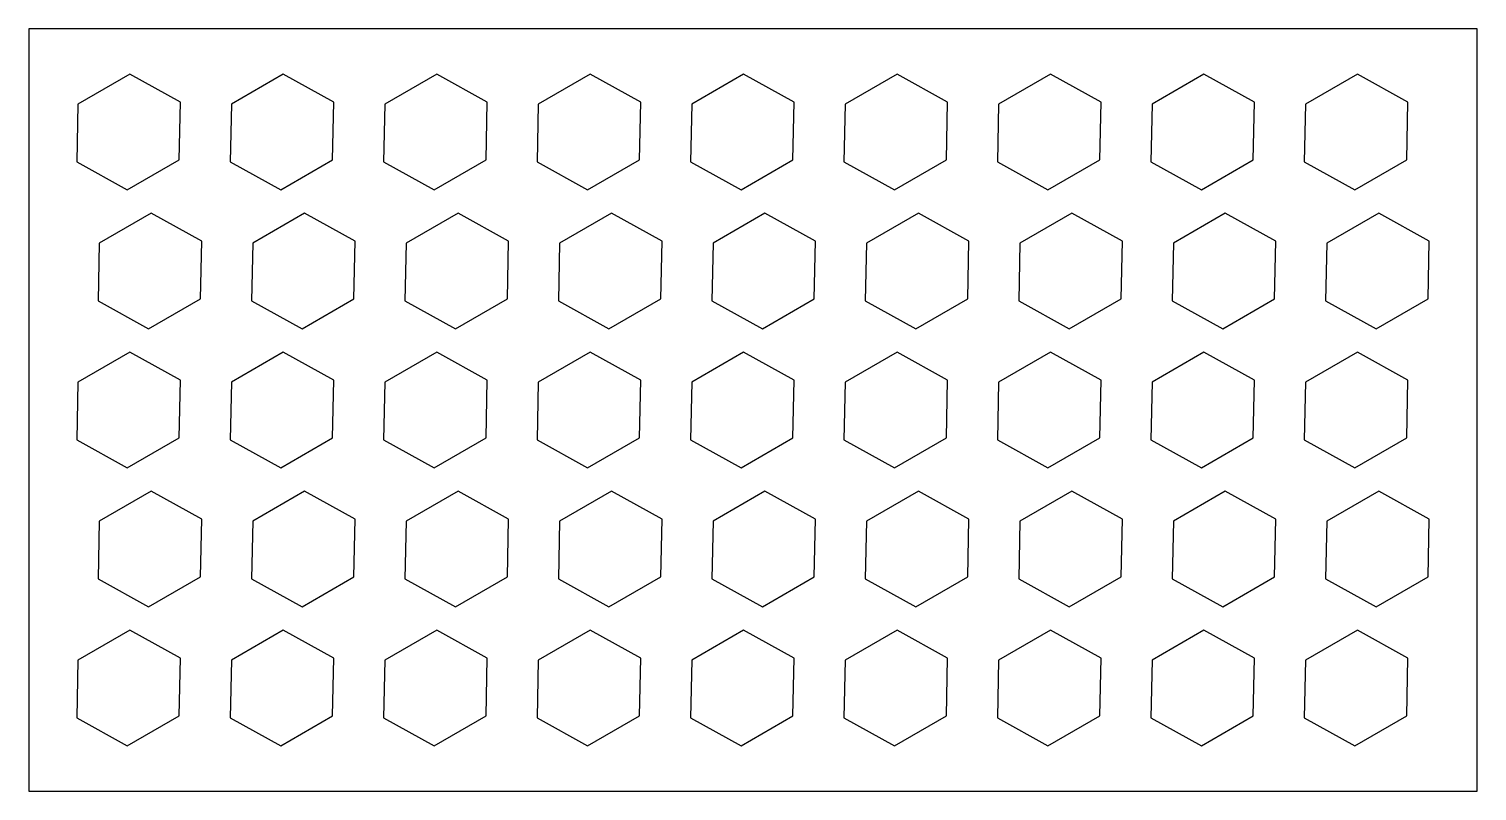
# Model space of a CAD drawing. Header units: millimetres. Extents: x 0 to 950, y 0 to 500.
import ezdxf

# ---------------------------------------------------------------- set-up
doc = ezdxf.new("R2010")
doc.units = ezdxf.units.MM
doc.layers.add('CUT', color=7, linetype='CONTINUOUS')

msp = doc.modelspace()

# ---------------------------------------------------------------- linework, layer by layer
at = {"layer": 'CUT'}
for points in [[(0, 0), (950, 0), (950, 500), (0, 500)], [(99.33, 452.03), (66.14, 470.26), (32.14, 450.63), (31.33, 412.77), (64.52, 394.54), (98.52, 414.17)], [(200, 452.03), (166.81, 470.26), (132.81, 450.63), (132, 412.77), (165.19, 394.54), (199.19, 414.17)], [(300.67, 452.03), (267.48, 470.26), (233.48, 450.63), (232.67, 412.77), (265.86, 394.54), (299.86, 414.17)], [(401.33, 452.03), (368.14, 470.26), (334.14, 450.63), (333.33, 412.77), (366.52, 394.54), (400.52, 414.17)], [(502, 452.03), (468.81, 470.26), (434.81, 450.63), (434, 412.77), (467.19, 394.54), (501.19, 414.17)], [(602.67, 452.03), (569.48, 470.26), (535.48, 450.63), (534.67, 412.77), (567.86, 394.54), (601.86, 414.17)], [(703.33, 452.03), (670.14, 470.26), (636.14, 450.63), (635.33, 412.77), (668.52, 394.54), (702.52, 414.17)], [(804, 452.03), (770.81, 470.26), (736.81, 450.63), (736, 412.77), (769.19, 394.54), (803.19, 414.17)], [(904.67, 452.03), (871.48, 470.26), (837.48, 450.63), (836.67, 412.77), (869.86, 394.54), (903.86, 414.17)], [(113.33, 360.83), (80.14, 379.06), (46.14, 359.43), (45.33, 321.57), (78.52, 303.34), (112.52, 322.97)], [(214, 360.83), (180.81, 379.06), (146.81, 359.43), (146, 321.57), (179.19, 303.34), (213.19, 322.97)], [(314.67, 360.83), (281.48, 379.06), (247.48, 359.43), (246.67, 321.57), (279.86, 303.34), (313.86, 322.97)], [(415.33, 360.83), (382.14, 379.06), (348.14, 359.43), (347.33, 321.57), (380.52, 303.34), (414.52, 322.97)], [(516, 360.83), (482.81, 379.06), (448.81, 359.43), (448, 321.57), (481.19, 303.34), (515.19, 322.97)], [(616.67, 360.83), (583.48, 379.06), (549.48, 359.43), (548.67, 321.57), (581.86, 303.34), (615.86, 322.97)], [(717.33, 360.83), (684.14, 379.06), (650.14, 359.43), (649.33, 321.57), (682.52, 303.34), (716.52, 322.97)], [(818, 360.83), (784.81, 379.06), (750.81, 359.43), (750, 321.57), (783.19, 303.34), (817.19, 322.97)], [(918.67, 360.83), (885.48, 379.06), (851.48, 359.43), (850.67, 321.57), (883.86, 303.34), (917.86, 322.97)], [(99.33, 269.63), (66.14, 287.86), (32.14, 268.23), (31.33, 230.37), (64.52, 212.14), (98.52, 231.77)], [(200, 269.63), (166.81, 287.86), (132.81, 268.23), (132, 230.37), (165.19, 212.14), (199.19, 231.77)], [(300.67, 269.63), (267.48, 287.86), (233.48, 268.23), (232.67, 230.37), (265.86, 212.14), (299.86, 231.77)], [(401.33, 269.63), (368.14, 287.86), (334.14, 268.23), (333.33, 230.37), (366.52, 212.14), (400.52, 231.77)], [(502, 269.63), (468.81, 287.86), (434.81, 268.23), (434, 230.37), (467.19, 212.14), (501.19, 231.77)], [(602.67, 269.63), (569.48, 287.86), (535.48, 268.23), (534.67, 230.37), (567.86, 212.14), (601.86, 231.77)], [(703.33, 269.63), (670.14, 287.86), (636.14, 268.23), (635.33, 230.37), (668.52, 212.14), (702.52, 231.77)], [(804, 269.63), (770.81, 287.86), (736.81, 268.23), (736, 230.37), (769.19, 212.14), (803.19, 231.77)], [(904.67, 269.63), (871.48, 287.86), (837.48, 268.23), (836.67, 230.37), (869.86, 212.14), (903.86, 231.77)], [(113.33, 178.43), (80.14, 196.66), (46.14, 177.03), (45.33, 139.17), (78.52, 120.94), (112.52, 140.57)], [(214, 178.43), (180.81, 196.66), (146.81, 177.03), (146, 139.17), (179.19, 120.94), (213.19, 140.57)], [(314.67, 178.43), (281.48, 196.66), (247.48, 177.03), (246.67, 139.17), (279.86, 120.94), (313.86, 140.57)], [(415.33, 178.43), (382.14, 196.66), (348.14, 177.03), (347.33, 139.17), (380.52, 120.94), (414.52, 140.57)], [(516, 178.43), (482.81, 196.66), (448.81, 177.03), (448, 139.17), (481.19, 120.94), (515.19, 140.57)], [(616.67, 178.43), (583.48, 196.66), (549.48, 177.03), (548.67, 139.17), (581.86, 120.94), (615.86, 140.57)], [(717.33, 178.43), (684.14, 196.66), (650.14, 177.03), (649.33, 139.17), (682.52, 120.94), (716.52, 140.57)], [(818, 178.43), (784.81, 196.66), (750.81, 177.03), (750, 139.17), (783.19, 120.94), (817.19, 140.57)], [(918.67, 178.43), (885.48, 196.66), (851.48, 177.03), (850.67, 139.17), (883.86, 120.94), (917.86, 140.57)], [(99.33, 87.23), (66.14, 105.46), (32.14, 85.83), (31.33, 47.97), (64.52, 29.74), (98.52, 49.37)], [(200, 87.23), (166.81, 105.46), (132.81, 85.83), (132, 47.97), (165.19, 29.74), (199.19, 49.37)], [(300.67, 87.23), (267.48, 105.46), (233.48, 85.83), (232.67, 47.97), (265.86, 29.74), (299.86, 49.37)], [(401.33, 87.23), (368.14, 105.46), (334.14, 85.83), (333.33, 47.97), (366.52, 29.74), (400.52, 49.37)], [(502, 87.23), (468.81, 105.46), (434.81, 85.83), (434, 47.97), (467.19, 29.74), (501.19, 49.37)], [(602.67, 87.23), (569.48, 105.46), (535.48, 85.83), (534.67, 47.97), (567.86, 29.74), (601.86, 49.37)], [(703.33, 87.23), (670.14, 105.46), (636.14, 85.83), (635.33, 47.97), (668.52, 29.74), (702.52, 49.37)], [(804, 87.23), (770.81, 105.46), (736.81, 85.83), (736, 47.97), (769.19, 29.74), (803.19, 49.37)], [(904.67, 87.23), (871.48, 105.46), (837.48, 85.83), (836.67, 47.97), (869.86, 29.74), (903.86, 49.37)]]:
    msp.add_lwpolyline(points, close=True, dxfattribs=at)

doc.saveas('drawing.dxf')
